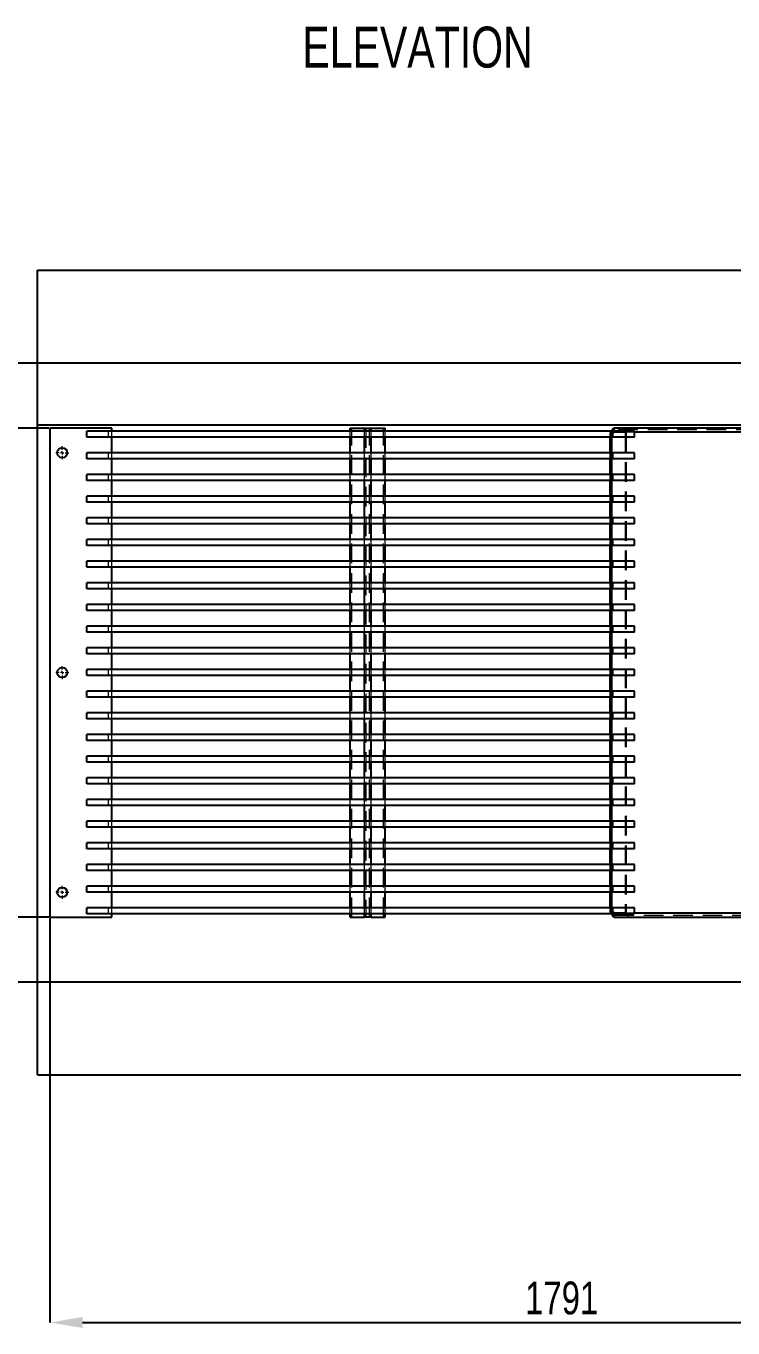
# Model space of a CAD drawing. Header units: millimetres. Extents: x 15 to 1266, y -324 to 294.
# Drawn here: x 496.1 to 541.8, y 49.8 to 133.9 of the extents above; entities that cross this region are included whole.
import ezdxf

# ---------------------------------------------------------------- set-up
doc = ezdxf.new("R2010")
doc.units = ezdxf.units.MM
doc.header["$PDSIZE"] = -1
doc.linetypes.add('HIDDEN', pattern=[1.905, 1.27, -0.635])
doc.layers.add('FORMAT', color=7, linetype='Continuous')
doc.styles.add('SLDTEXTSTYLE0', font='TXT', dxfattribs={"width": 0.75})
doc.dimstyles.new('SLDDIMSTYLE2', dxfattribs={"dimtxt": 2.116667, "dimasz": 2.116667, "dimexe": 0, "dimexo": 0.0625, "dimgap": 0.529167, "dimtad": 1, "dimdec": 0, "dimlfac": 25, "dimrnd": 1e-09, "dimzin": 12, "dimdsep": 46, "dimtxsty": 'SLDTEXTSTYLE0', "dimsah": 1, "dimcen": 0.09, "dimadec": 0, "dimazin": 3, "dimtfac": 1, "dimtdec": 0, "dimtofl": 0, "dimtmove": 0, "dimatfit": 3, "dimfxl": 1, "dimfrac": 2, "dimtolj": 1, "dimtzin": 12, "dimarcsym": 0})

# ---------------------------------------------------------------- blocks, each defined once
blk = doc.blocks.new('*D586')
at = {"layer": 'Defpoints', "color": 0}
for p in [(569.298, 76.651), (497.665, 76.354), (569.298, 50.154)]:
    blk.add_point(p, dxfattribs=at)
at = {"layer": 'FORMAT', "color": 0, "lineweight": -2}
for p, q in [((569.298, 76.588), (569.298, 50.154)), ((497.665, 76.292), (497.665, 50.154)), ((499.782, 50.154), (567.182, 50.154))]:
    blk.add_line(p, q, dxfattribs=at)
at = {"layer": 'FORMAT', "color": 0}
for points in [[(499.782, 50.507), (499.782, 49.801), (497.665, 50.154)], [(567.182, 50.507), (567.182, 49.801), (569.298, 50.154)]]:
    blk.add_solid(points, dxfattribs=at)
at = {"layer": 'FORMAT', "color": 0, "insert": (530.751, 52.8), "char_height": 2.1167, "attachment_point": 2, "style": 'SLDTEXTSTYLE0'}
blk.add_mtext('\\A1;1791', dxfattribs=at)
blk = doc.blocks.new('*D587')
at = {"layer": 'Defpoints', "color": 0}
for p in [(551.461, 112.154), (483.214, 72.154), (551.461, 72.154)]:
    blk.add_point(p, dxfattribs=at)
at = {"layer": 'FORMAT', "color": 0, "lineweight": -2}
for p, q in [((551.398, 112.154), (483.214, 112.154)), ((483.214, 110.038), (483.214, 74.271)), ((551.398, 72.154), (483.214, 72.154))]:
    blk.add_line(p, q, dxfattribs=at)
at = {"layer": 'FORMAT', "color": 0}
for points in [[(482.861, 110.038), (483.566, 110.038), (483.214, 112.154)], [(482.861, 74.271), (483.566, 74.271), (483.214, 72.154)]]:
    blk.add_solid(points, dxfattribs=at)
at = {"layer": 'FORMAT', "color": 0, "insert": (480.568, 92.41), "char_height": 2.1167, "attachment_point": 2, "rotation": 90, "style": 'SLDTEXTSTYLE0'}
blk.add_mtext('\\A1;1000', dxfattribs=at)
blk = doc.blocks.new('*D589')
at = {"layer": 'Defpoints', "color": 0}
for p in [(497.665, 107.954), (491.567, 76.354), (497.665, 76.354)]:
    blk.add_point(p, dxfattribs=at)
at = {"layer": 'FORMAT', "color": 0, "lineweight": -2}
for p, q in [((497.603, 107.954), (491.567, 107.954)), ((491.567, 105.838), (491.567, 78.471)), ((497.603, 76.354), (491.567, 76.354))]:
    blk.add_line(p, q, dxfattribs=at)
at = {"layer": 'FORMAT', "color": 0}
for points in [[(491.214, 105.838), (491.92, 105.838), (491.567, 107.954)], [(491.214, 78.471), (491.92, 78.471), (491.567, 76.354)]]:
    blk.add_solid(points, dxfattribs=at)
at = {"layer": 'FORMAT', "color": 0, "insert": (488.921, 91.435), "char_height": 2.1167, "attachment_point": 2, "rotation": 90, "style": 'SLDTEXTSTYLE0'}
blk.add_mtext('\\A1;790', dxfattribs=at)
blk = doc.blocks.new('SW_CENTERMARKSYMBOL_0')
at = {"color": 0, "linetype": 'Continuous', "lineweight": 18}
for p, q in [((-0.2, 0), (-0.42, 0)), ((0, 0), (-0.1, 0)), ((0, 0.2), (0, 0.42)), ((0, 0), (0, 0.1)), ((0, 0), (0, -0.1)), ((0, 0), (0.1, 0)), ((0.2, 0), (0.42, 0)), ((0, -0.2), (0, -0.42))]:
    blk.add_line(p, q, dxfattribs=at)
blk = doc.blocks.new('SW_CENTERMARKSYMBOL_1')
at = {"color": 0, "linetype": 'Continuous', "lineweight": 18}
for p, q in [((-0.2, 0), (-0.42, 0)), ((0, 0), (-0.1, 0)), ((0, 0.2), (0, 0.42)), ((0, 0), (0, 0.1)), ((0, 0), (0, -0.1)), ((0, 0), (0.1, 0)), ((0.2, 0), (0.42, 0)), ((0, -0.2), (0, -0.42))]:
    blk.add_line(p, q, dxfattribs=at)
blk = doc.blocks.new('SW_CENTERMARKSYMBOL_2')
at = {"color": 0, "linetype": 'Continuous', "lineweight": 18}
for p, q in [((-0.2, 0), (-0.42, 0)), ((0, 0), (-0.1, 0)), ((0, 0.2), (0, 0.42)), ((0, 0), (0, 0.1)), ((0, 0), (0, -0.1)), ((0, 0), (0.1, 0)), ((0.2, 0), (0.42, 0)), ((0, -0.2), (0, -0.42))]:
    blk.add_line(p, q, dxfattribs=at)

msp = doc.modelspace()

# ---------------------------------------------------------------- linework, layer by layer
at = {"color": 7, "linetype": 'Continuous', "lineweight": 25}
for p, q in [((496.8651544, 118.1542279), (568.8651548, 118.1542279)), ((496.8651544, 108.1542279), (496.8651544, 118.1542279)), ((496.8651544, 108.1542279), (551.4606474, 108.1542279)), ((496.8651544, 66.1542286), (496.8651544, 108.1542279)), ((497.6651536, 107.9542281), (497.6651536, 76.3542285)), ((501.6651545, 107.9542281), (497.6651536, 107.9542281)), ((500.0509416, 107.3542287), (500.0509416, 107.7542283)), ((534.0509413, 107.7542283), (500.0509416, 107.7542283)), ((501.6651545, 107.7542283), (501.6651545, 107.9542281)), ((517.0803796, 107.7542283), (517.0803796, 107.9542281)), ((517.0803796, 107.9542281), (517.9854761, 107.9542281)), ((517.9854761, 107.9542281), (518.4380232, 107.9542281)), ((518.4380232, 107.9542281), (519.3431197, 107.9542281)), ((519.3431197, 107.7542283), (519.3431197, 107.9542281)), ((534.0509413, 107.3542287), (534.0509413, 107.7542283)), ((535.4651551, 107.7542283), (534.0509413, 107.7542283)), ((552.819268, 107.9542281), (534.1475104, 107.9542281)), ((535.4651551, 107.3542287), (535.4651551, 107.7542283)), ((534.0509413, 107.3542287), (500.0509416, 107.3542287)), ((501.6651545, 106.3542273), (501.6651545, 107.3542287)), ((517.0803796, 106.3542273), (517.0803796, 107.3542287)), ((519.3431197, 106.3542273), (519.3431197, 107.3542287)), ((533.8675104, 107.3542287), (533.8675104, 106.3542273)), ((535.4651551, 107.3542287), (534.0509413, 107.3542287)), ((500.0509416, 105.9542276), (500.0509416, 106.3542273)), ((534.0509413, 106.3542273), (500.0509416, 106.3542273)), ((534.0509413, 105.9542276), (534.0509413, 106.3542273)), ((535.4651551, 106.3542273), (534.0509413, 106.3542273)), ((535.4651551, 105.9542276), (535.4651551, 106.3542273)), ((534.0509413, 105.9542276), (500.0509416, 105.9542276)), ((501.6651545, 104.9542286), (501.6651545, 105.9542276)), ((517.0803796, 104.9542286), (517.0803796, 105.9542276)), ((519.3431197, 104.9542286), (519.3431197, 105.9542276)), ((533.8675104, 105.9542276), (533.8675104, 104.9542286)), ((535.4651551, 105.9542276), (534.0509413, 105.9542276)), ((500.0509416, 104.554229), (500.0509416, 104.9542286)), ((534.0509413, 104.9542286), (500.0509416, 104.9542286)), ((534.0509413, 104.554229), (500.0509416, 104.554229)), ((501.6651545, 103.5542275), (501.6651545, 104.554229)), ((517.0803796, 103.5542275), (517.0803796, 104.554229)), ((519.3431197, 103.5542275), (519.3431197, 104.554229)), ((533.8675104, 104.554229), (533.8675104, 103.5542275)), ((534.0509413, 104.554229), (534.0509413, 104.9542286)), ((535.4651551, 104.9542286), (534.0509413, 104.9542286)), ((535.4651551, 104.554229), (534.0509413, 104.554229)), ((535.4651551, 104.554229), (535.4651551, 104.9542286)), ((500.0509416, 103.1542279), (500.0509416, 103.5542275)), ((534.0509413, 103.5542275), (500.0509416, 103.5542275)), ((534.0509413, 103.1542279), (534.0509413, 103.5542275)), ((535.4651551, 103.5542275), (534.0509413, 103.5542275)), ((535.4651551, 103.1542279), (535.4651551, 103.5542275)), ((534.0509413, 103.1542279), (500.0509416, 103.1542279)), ((501.6651545, 102.1542289), (501.6651545, 103.1542279)), ((517.0803796, 102.1542289), (517.0803796, 103.1542279)), ((519.3431197, 102.1542289), (519.3431197, 103.1542279)), ((533.8675104, 103.1542279), (533.8675104, 102.1542289)), ((535.4651551, 103.1542279), (534.0509413, 103.1542279)), ((500.0509416, 101.7542293), (500.0509416, 102.1542289)), ((534.0509413, 102.1542289), (500.0509416, 102.1542289)), ((534.0509413, 101.7542293), (534.0509413, 102.1542289)), ((535.4651551, 102.1542289), (534.0509413, 102.1542289)), ((535.4651551, 101.7542293), (535.4651551, 102.1542289)), ((534.0509413, 101.7542293), (500.0509416, 101.7542293)), ((501.6651545, 100.7542278), (501.6651545, 101.7542293)), ((517.0803796, 100.7542278), (517.0803796, 101.7542293)), ((519.3431197, 100.7542278), (519.3431197, 101.7542293)), ((533.8675104, 101.7542293), (533.8675104, 100.7542278)), ((535.4651551, 101.7542293), (534.0509413, 101.7542293)), ((500.0509416, 100.3542282), (500.0509416, 100.7542278)), ((534.0509413, 100.7542278), (500.0509416, 100.7542278)), ((534.0509413, 100.3542282), (500.0509416, 100.3542282)), ((501.6651545, 99.354228), (501.6651545, 100.3542282)), ((517.0803796, 99.354228), (517.0803796, 100.3542282)), ((519.3431197, 99.354228), (519.3431197, 100.3542282)), ((533.8675104, 100.3542282), (533.8675104, 99.354228)), ((534.0509413, 100.3542282), (534.0509413, 100.7542278)), ((535.4651551, 100.7542278), (534.0509413, 100.7542278)), ((535.4651551, 100.3542282), (534.0509413, 100.3542282)), ((535.4651551, 100.3542282), (535.4651551, 100.7542278)), ((500.0509416, 98.9542284), (500.0509416, 99.354228)), ((534.0509413, 99.354228), (500.0509416, 99.354228)), ((534.0509413, 98.9542284), (534.0509413, 99.354228)), ((535.4651551, 99.354228), (534.0509413, 99.354228)), ((535.4651551, 98.9542284), (535.4651551, 99.354228)), ((534.0509413, 98.9542284), (500.0509416, 98.9542284)), ((501.6651545, 97.9542281), (501.6651545, 98.9542284)), ((517.0803796, 97.9542281), (517.0803796, 98.9542284)), ((519.3431197, 97.9542281), (519.3431197, 98.9542284)), ((533.8675104, 98.9542284), (533.8675104, 97.9542281)), ((535.4651551, 98.9542284), (534.0509413, 98.9542284)), ((500.0509416, 97.5542285), (500.0509416, 97.9542281)), ((534.0509413, 97.9542281), (500.0509416, 97.9542281)), ((534.0509413, 97.5542285), (534.0509413, 97.9542281)), ((535.4651551, 97.9542281), (534.0509413, 97.9542281)), ((535.4651551, 97.5542285), (535.4651551, 97.9542281)), ((534.0509413, 97.5542285), (500.0509416, 97.5542285)), ((501.6651545, 96.5542283), (501.6651545, 97.5542285)), ((517.0803796, 96.5542283), (517.0803796, 97.5542285)), ((519.3431197, 96.5542283), (519.3431197, 97.5542285)), ((533.8675104, 97.5542285), (533.8675104, 96.5542283)), ((535.4651551, 97.5542285), (534.0509413, 97.5542285)), ((500.0509416, 96.1542286), (500.0509416, 96.5542283)), ((534.0509413, 96.5542283), (500.0509416, 96.5542283)), ((534.0509413, 96.1542286), (500.0509416, 96.1542286)), ((501.6651545, 95.1542284), (501.6651545, 96.1542286)), ((517.0803796, 95.1542284), (517.0803796, 96.1542286)), ((519.3431197, 95.1542284), (519.3431197, 96.1542286)), ((533.8675104, 96.1542286), (533.8675104, 95.1542284)), ((534.0509413, 96.1542286), (534.0509413, 96.5542283)), ((535.4651551, 96.5542283), (534.0509413, 96.5542283)), ((535.4651551, 96.1542286), (534.0509413, 96.1542286)), ((535.4651551, 96.1542286), (535.4651551, 96.5542283)), ((500.0509416, 94.7542288), (500.0509416, 95.1542284)), ((534.0509413, 95.1542284), (500.0509416, 95.1542284)), ((534.0509413, 94.7542288), (534.0509413, 95.1542284)), ((535.4651551, 95.1542284), (534.0509413, 95.1542284)), ((535.4651551, 94.7542288), (535.4651551, 95.1542284)), ((534.0509413, 94.7542288), (500.0509416, 94.7542288)), ((501.6651545, 93.7542285), (501.6651545, 94.7542288)), ((517.0803796, 93.7542285), (517.0803796, 94.7542288)), ((519.3431197, 93.7542285), (519.3431197, 94.7542288)), ((533.8675104, 94.7542288), (533.8675104, 93.7542285)), ((535.4651551, 94.7542288), (534.0509413, 94.7542288)), ((500.0509416, 93.3542289), (500.0509416, 93.7542285)), ((534.0509413, 93.7542285), (500.0509416, 93.7542285)), ((534.0509413, 93.3542289), (534.0509413, 93.7542285)), ((535.4651551, 93.7542285), (534.0509413, 93.7542285)), ((535.4651551, 93.3542289), (535.4651551, 93.7542285)), ((534.0509413, 93.3542289), (500.0509416, 93.3542289)), ((501.6651545, 92.3542287), (501.6651545, 93.3542289)), ((517.0803796, 92.3542287), (517.0803796, 93.3542289)), ((519.3431197, 92.3542287), (519.3431197, 93.3542289)), ((533.8675104, 93.3542289), (533.8675104, 92.3542287)), ((535.4651551, 93.3542289), (534.0509413, 93.3542289)), ((500.0509416, 91.9542279), (500.0509416, 92.3542287)), ((534.0509413, 92.3542287), (500.0509416, 92.3542287)), ((534.0509413, 91.9542279), (500.0509416, 91.9542279)), ((501.6651545, 90.9542282), (501.6651545, 91.9542279)), ((517.0803796, 90.9542282), (517.0803796, 91.9542279)), ((519.3431197, 90.9542282), (519.3431197, 91.9542279)), ((533.8675104, 91.9542279), (533.8675104, 90.9542282)), ((534.0509413, 91.9542279), (534.0509413, 92.3542287)), ((535.4651551, 92.3542287), (534.0509413, 92.3542287)), ((535.4651551, 91.9542279), (534.0509413, 91.9542279)), ((535.4651551, 91.9542279), (535.4651551, 92.3542287)), ((500.0509416, 90.5542286), (500.0509416, 90.9542282)), ((534.0509413, 90.9542282), (500.0509416, 90.9542282)), ((534.0509413, 90.5542286), (534.0509413, 90.9542282)), ((535.4651551, 90.9542282), (534.0509413, 90.9542282)), ((535.4651551, 90.5542286), (535.4651551, 90.9542282)), ((534.0509413, 90.5542286), (500.0509416, 90.5542286)), ((501.6651545, 89.5542284), (501.6651545, 90.5542286)), ((517.0803796, 89.5542284), (517.0803796, 90.5542286)), ((519.3431197, 89.5542284), (519.3431197, 90.5542286)), ((533.8675104, 90.5542286), (533.8675104, 89.5542284)), ((535.4651551, 90.5542286), (534.0509413, 90.5542286)), ((500.0509416, 89.1542282), (500.0509416, 89.5542284)), ((534.0509413, 89.5542284), (500.0509416, 89.5542284)), ((534.0509413, 89.1542282), (534.0509413, 89.5542284)), ((535.4651551, 89.5542284), (534.0509413, 89.5542284)), ((535.4651551, 89.1542282), (535.4651551, 89.5542284)), ((534.0509413, 89.1542282), (500.0509416, 89.1542282)), ((501.6651545, 88.1542285), (501.6651545, 89.1542282)), ((517.0803796, 88.1542285), (517.0803796, 89.1542282)), ((519.3431197, 88.1542285), (519.3431197, 89.1542282)), ((533.8675104, 89.1542282), (533.8675104, 88.1542285)), ((535.4651551, 89.1542282), (534.0509413, 89.1542282)), ((500.0509416, 87.7542283), (500.0509416, 88.1542285)), ((534.0509413, 88.1542285), (500.0509416, 88.1542285)), ((534.0509413, 87.7542283), (500.0509416, 87.7542283)), ((501.6651545, 86.7542287), (501.6651545, 87.7542283)), ((517.0803796, 86.7542287), (517.0803796, 87.7542283)), ((519.3431197, 86.7542287), (519.3431197, 87.7542283)), ((533.8675104, 87.7542283), (533.8675104, 86.7542287)), ((534.0509413, 87.7542283), (534.0509413, 88.1542285)), ((535.4651551, 88.1542285), (534.0509413, 88.1542285)), ((535.4651551, 87.7542283), (534.0509413, 87.7542283)), ((535.4651551, 87.7542283), (535.4651551, 88.1542285)), ((500.0509416, 86.3542285), (500.0509416, 86.7542287)), ((534.0509413, 86.7542287), (500.0509416, 86.7542287)), ((534.0509413, 86.3542285), (534.0509413, 86.7542287)), ((535.4651551, 86.7542287), (534.0509413, 86.7542287)), ((535.4651551, 86.3542285), (535.4651551, 86.7542287)), ((534.0509413, 86.3542285), (500.0509416, 86.3542285)), ((501.6651545, 85.3542285), (501.6651545, 86.3542285)), ((517.0803796, 85.3542285), (517.0803796, 86.3542285)), ((519.3431197, 85.3542285), (519.3431197, 86.3542285)), ((533.8675104, 86.3542285), (533.8675104, 85.3542285)), ((535.4651551, 86.3542285), (534.0509413, 86.3542285)), ((500.0509416, 84.9542283), (500.0509416, 85.3542285)), ((534.0509413, 85.3542285), (500.0509416, 85.3542285)), ((534.0509413, 84.9542283), (534.0509413, 85.3542285)), ((535.4651551, 85.3542285), (534.0509413, 85.3542285)), ((535.4651551, 84.9542283), (535.4651551, 85.3542285)), ((534.0509413, 84.9542283), (500.0509416, 84.9542283)), ((501.6651545, 83.9542284), (501.6651545, 84.9542283)), ((517.0803796, 83.9542284), (517.0803796, 84.9542283)), ((519.3431197, 83.9542284), (519.3431197, 84.9542283)), ((533.8675104, 84.9542283), (533.8675104, 83.9542284)), ((535.4651551, 84.9542283), (534.0509413, 84.9542283)), ((500.0509416, 83.5542284), (500.0509416, 83.9542284)), ((534.0509413, 83.9542284), (500.0509416, 83.9542284)), ((534.0509413, 83.5542284), (500.0509416, 83.5542284)), ((501.6651545, 82.5542284), (501.6651545, 83.5542284)), ((517.0803796, 82.5542284), (517.0803796, 83.5542284)), ((519.3431197, 82.5542284), (519.3431197, 83.5542284)), ((533.8675104, 83.5542284), (533.8675104, 82.5542284)), ((534.0509413, 83.5542284), (534.0509413, 83.9542284)), ((535.4651551, 83.9542284), (534.0509413, 83.9542284)), ((535.4651551, 83.5542284), (534.0509413, 83.5542284)), ((535.4651551, 83.5542284), (535.4651551, 83.9542284)), ((500.0509416, 82.1542284), (500.0509416, 82.5542284)), ((534.0509413, 82.5542284), (500.0509416, 82.5542284)), ((534.0509413, 82.1542284), (534.0509413, 82.5542284)), ((535.4651551, 82.5542284), (534.0509413, 82.5542284)), ((535.4651551, 82.1542284), (535.4651551, 82.5542284)), ((534.0509413, 82.1542284), (500.0509416, 82.1542284)), ((501.6651545, 81.1542284), (501.6651545, 82.1542284)), ((517.0803796, 81.1542284), (517.0803796, 82.1542284)), ((519.3431197, 81.1542284), (519.3431197, 82.1542284)), ((533.8675104, 82.1542284), (533.8675104, 81.1542284)), ((535.4651551, 82.1542284), (534.0509413, 82.1542284)), ((500.0509416, 80.7542284), (500.0509416, 81.1542284)), ((534.0509413, 81.1542284), (500.0509416, 81.1542284)), ((534.0509413, 80.7542284), (534.0509413, 81.1542284)), ((535.4651551, 81.1542284), (534.0509413, 81.1542284)), ((535.4651551, 80.7542284), (535.4651551, 81.1542284)), ((534.0509413, 80.7542284), (500.0509416, 80.7542284)), ((501.6651545, 79.7542283), (501.6651545, 80.7542284)), ((517.0803796, 79.7542283), (517.0803796, 80.7542284)), ((519.3431197, 79.7542283), (519.3431197, 80.7542284)), ((533.8675104, 80.7542284), (533.8675104, 79.7542283)), ((535.4651551, 80.7542284), (534.0509413, 80.7542284)), ((500.0509416, 79.3542284), (500.0509416, 79.7542283)), ((534.0509413, 79.7542283), (500.0509416, 79.7542283)), ((534.0509413, 79.3542284), (500.0509416, 79.3542284)), ((501.6651545, 78.3542283), (501.6651545, 79.3542284)), ((517.0803796, 78.3542283), (517.0803796, 79.3542284)), ((519.3431197, 78.3542283), (519.3431197, 79.3542284)), ((533.8675104, 79.3542284), (533.8675104, 78.3542283)), ((534.0509413, 79.3542284), (534.0509413, 79.7542283)), ((535.4651551, 79.7542283), (534.0509413, 79.7542283)), ((535.4651551, 79.3542284), (534.0509413, 79.3542284)), ((535.4651551, 79.3542284), (535.4651551, 79.7542283)), ((500.0509416, 77.9542284), (500.0509416, 78.3542283)), ((534.0509413, 78.3542283), (500.0509416, 78.3542283)), ((534.0509413, 77.9542284), (534.0509413, 78.3542283)), ((535.4651551, 78.3542283), (534.0509413, 78.3542283)), ((535.4651551, 77.9542284), (535.4651551, 78.3542283)), ((534.0509413, 77.9542284), (500.0509416, 77.9542284)), ((501.6651545, 76.9542285), (501.6651545, 77.9542284)), ((517.0803796, 76.9542285), (517.0803796, 77.9542284)), ((519.3431197, 76.9542285), (519.3431197, 77.9542284)), ((533.8675104, 77.9542284), (533.8675104, 76.9542285)), ((535.4651551, 77.9542284), (534.0509413, 77.9542284)), ((500.0509416, 76.5542283), (500.0509416, 76.9542285)), ((534.0509413, 76.9542285), (500.0509416, 76.9542285)), ((534.0509413, 76.5542283), (534.0509413, 76.9542285)), ((535.4651551, 76.9542285), (534.0509413, 76.9542285)), ((535.4651551, 76.5542283), (535.4651551, 76.9542285)), ((497.6651536, 76.3542285), (501.6651545, 76.3542285)), ((534.0509413, 76.5542283), (500.0509416, 76.5542283)), ((501.6651545, 76.3542285), (501.6651545, 76.5542283)), ((517.0803796, 76.3542285), (517.0803796, 76.5542283)), ((517.0803796, 76.3542285), (517.9854761, 76.3542285)), ((518.4380232, 76.3542285), (517.9854761, 76.3542285)), ((518.4380232, 76.3542285), (519.3431197, 76.3542285)), ((519.3431197, 76.3542285), (519.3431197, 76.5542283)), ((535.4651551, 76.5542283), (534.0509413, 76.5542283)), ((534.1475104, 76.3542285), (552.819268, 76.3542285)), ((496.8651544, 66.1542286), (542.8651553, 66.1542286))]:
    msp.add_line(p, q, dxfattribs=at)
at = {"color": 7, "linetype": 'HIDDEN', "lineweight": 18}
for p, q in [((501.4651547, 107.3542287), (501.4651547, 107.7542283)), ((501.6651545, 107.3542287), (501.6651545, 107.7542283)), ((517.0803796, 107.3542287), (517.0803796, 107.7542283)), ((517.1935163, 76.3542285), (517.1935163, 107.9542281)), ((517.9854761, 107.7542283), (517.9854761, 107.3542287)), ((518.0986129, 107.9542281), (518.0986129, 76.3542285)), ((518.3248864, 76.3542285), (518.3248864, 107.9542281)), ((518.4380232, 107.3542287), (518.4380232, 107.7542283)), ((519.2299829, 76.3542285), (519.2299829, 107.9542281)), ((519.3431197, 107.3542287), (519.3431197, 107.7542283)), ((534.0226577, 107.7142288), (534.0236829, 107.7542283)), ((534.0226577, 107.594228), (534.0226577, 107.7142288)), ((534.0226577, 107.7142288), (534.1075109, 107.7142288)), ((534.0226577, 107.7142288), (535.4651551, 107.7142288)), ((534.1075109, 107.7142288), (552.6895623, 107.7142288)), ((534.1075109, 107.594228), (534.1075109, 107.7142288)), ((534.1475104, 107.9542281), (534.1475104, 107.8342273)), ((552.819268, 107.8342273), (534.1475104, 107.8342273)), ((535.0526069, 107.9542281), (535.0526069, 107.8342273)), ((533.8675104, 107.6259448), (533.8675104, 107.3542287)), ((533.9378045, 107.6576592), (533.9378045, 76.650797)), ((533.9378045, 107.6576592), (534.0226577, 107.6576592)), ((533.9378045, 107.594228), (534.0226577, 107.594228)), ((533.9378045, 107.3542287), (533.9378045, 107.594228)), ((533.9875101, 107.6259448), (533.9875101, 76.6825127)), ((534.9277543, 107.6576592), (534.0226577, 107.6576592)), ((534.0226577, 107.594228), (534.1075109, 107.594228)), ((534.0226577, 76.7142283), (534.0226577, 107.594228)), ((534.8429017, 107.6576592), (534.8429017, 76.650797)), ((534.9277543, 107.6576592), (534.9277543, 76.650797)), ((501.4651547, 105.9542276), (501.4651547, 106.3542273)), ((501.6651545, 105.9542276), (501.6651545, 106.3542273)), ((517.0803796, 105.9542276), (517.0803796, 106.3542273)), ((517.9854761, 106.3542273), (517.9854761, 105.9542276)), ((518.4380232, 105.9542276), (518.4380232, 106.3542273)), ((519.3431197, 105.9542276), (519.3431197, 106.3542273)), ((533.8675104, 106.3542273), (533.8675104, 105.9542276)), ((533.9378045, 105.9542276), (533.9378045, 106.3542273)), ((501.4651547, 104.554229), (501.4651547, 104.9542286)), ((501.6651545, 104.554229), (501.6651545, 104.9542286)), ((517.0803796, 104.554229), (517.0803796, 104.9542286)), ((517.9854761, 104.9542286), (517.9854761, 104.554229)), ((518.4380232, 104.554229), (518.4380232, 104.9542286)), ((519.3431197, 104.554229), (519.3431197, 104.9542286)), ((533.8675104, 104.9542286), (533.8675104, 104.554229)), ((533.9378045, 104.554229), (533.9378045, 104.9542286)), ((501.4651547, 103.1542279), (501.4651547, 103.5542275)), ((501.6651545, 103.1542279), (501.6651545, 103.5542275)), ((517.0803796, 103.1542279), (517.0803796, 103.5542275)), ((517.9854761, 103.5542275), (517.9854761, 103.1542279)), ((518.4380232, 103.1542279), (518.4380232, 103.5542275)), ((519.3431197, 103.1542279), (519.3431197, 103.5542275)), ((533.8675104, 103.5542275), (533.8675104, 103.1542279)), ((533.9378045, 103.1542279), (533.9378045, 103.5542275)), ((501.4651547, 101.7542293), (501.4651547, 102.1542289)), ((501.6651545, 101.7542293), (501.6651545, 102.1542289)), ((517.0803796, 101.7542293), (517.0803796, 102.1542289)), ((517.9854761, 102.1542289), (517.9854761, 101.7542293)), ((518.4380232, 101.7542293), (518.4380232, 102.1542289)), ((519.3431197, 101.7542293), (519.3431197, 102.1542289)), ((533.8675104, 102.1542289), (533.8675104, 101.7542293)), ((533.9378045, 101.7542293), (533.9378045, 102.1542289)), ((501.4651547, 100.3542282), (501.4651547, 100.7542278)), ((501.6651545, 100.3542282), (501.6651545, 100.7542278)), ((517.0803796, 100.3542282), (517.0803796, 100.7542278)), ((517.9854761, 100.7542278), (517.9854761, 100.3542282)), ((518.4380232, 100.3542282), (518.4380232, 100.7542278)), ((519.3431197, 100.3542282), (519.3431197, 100.7542278)), ((533.8675104, 100.7542278), (533.8675104, 100.3542282)), ((533.9378045, 100.3542282), (533.9378045, 100.7542278)), ((501.4651547, 98.9542284), (501.4651547, 99.354228)), ((501.6651545, 98.9542284), (501.6651545, 99.354228)), ((517.0803796, 98.9542284), (517.0803796, 99.354228)), ((517.9854761, 99.354228), (517.9854761, 98.9542284)), ((518.4380232, 98.9542284), (518.4380232, 99.354228)), ((519.3431197, 98.9542284), (519.3431197, 99.354228)), ((533.8675104, 99.354228), (533.8675104, 98.9542284)), ((533.9378045, 98.9542284), (533.9378045, 99.354228)), ((501.4651547, 97.5542285), (501.4651547, 97.9542281)), ((501.6651545, 97.5542285), (501.6651545, 97.9542281)), ((517.0803796, 97.5542285), (517.0803796, 97.9542281)), ((517.9854761, 97.9542281), (517.9854761, 97.5542285)), ((518.4380232, 97.5542285), (518.4380232, 97.9542281)), ((519.3431197, 97.5542285), (519.3431197, 97.9542281)), ((533.8675104, 97.9542281), (533.8675104, 97.5542285)), ((533.9378045, 97.5542285), (533.9378045, 97.9542281)), ((501.4651547, 96.1542286), (501.4651547, 96.5542283)), ((501.6651545, 96.1542286), (501.6651545, 96.5542283)), ((517.0803796, 96.1542286), (517.0803796, 96.5542283)), ((517.9854761, 96.5542283), (517.9854761, 96.1542286)), ((518.4380232, 96.1542286), (518.4380232, 96.5542283)), ((519.3431197, 96.1542286), (519.3431197, 96.5542283)), ((533.8675104, 96.5542283), (533.8675104, 96.1542286)), ((533.9378045, 96.1542286), (533.9378045, 96.5542283)), ((501.4651547, 94.7542288), (501.4651547, 95.1542284)), ((501.6651545, 94.7542288), (501.6651545, 95.1542284)), ((517.0803796, 94.7542288), (517.0803796, 95.1542284)), ((517.9854761, 95.1542284), (517.9854761, 94.7542288)), ((518.4380232, 94.7542288), (518.4380232, 95.1542284)), ((519.3431197, 94.7542288), (519.3431197, 95.1542284)), ((533.8675104, 95.1542284), (533.8675104, 94.7542288)), ((533.9378045, 94.7542288), (533.9378045, 95.1542284)), ((501.4651547, 93.3542289), (501.4651547, 93.7542285)), ((501.6651545, 93.3542289), (501.6651545, 93.7542285)), ((517.0803796, 93.3542289), (517.0803796, 93.7542285)), ((517.9854761, 93.7542285), (517.9854761, 93.3542289)), ((518.4380232, 93.3542289), (518.4380232, 93.7542285)), ((519.3431197, 93.3542289), (519.3431197, 93.7542285)), ((533.8675104, 93.7542285), (533.8675104, 93.3542289)), ((533.9378045, 93.3542289), (533.9378045, 93.7542285)), ((501.4651547, 91.9542279), (501.4651547, 92.3542287)), ((501.6651545, 91.9542279), (501.6651545, 92.3542287)), ((517.0803796, 91.9542279), (517.0803796, 92.3542287)), ((517.9854761, 92.3542287), (517.9854761, 91.9542279)), ((518.4380232, 91.9542279), (518.4380232, 92.3542287)), ((519.3431197, 91.9542279), (519.3431197, 92.3542287)), ((533.8675104, 92.3542287), (533.8675104, 91.9542279)), ((533.9378045, 91.9542279), (533.9378045, 92.3542287)), ((501.4651547, 90.5542286), (501.4651547, 90.9542282)), ((501.6651545, 90.5542286), (501.6651545, 90.9542282)), ((517.0803796, 90.5542286), (517.0803796, 90.9542282)), ((517.9854761, 90.9542282), (517.9854761, 90.5542286)), ((518.4380232, 90.5542286), (518.4380232, 90.9542282)), ((519.3431197, 90.5542286), (519.3431197, 90.9542282)), ((533.8675104, 90.9542282), (533.8675104, 90.5542286)), ((533.9378045, 90.5542286), (533.9378045, 90.9542282)), ((501.4651547, 89.1542282), (501.4651547, 89.5542284)), ((501.6651545, 89.1542282), (501.6651545, 89.5542284)), ((517.0803796, 89.1542282), (517.0803796, 89.5542284)), ((517.9854761, 89.5542284), (517.9854761, 89.1542282)), ((518.4380232, 89.1542282), (518.4380232, 89.5542284)), ((519.3431197, 89.1542282), (519.3431197, 89.5542284)), ((533.8675104, 89.5542284), (533.8675104, 89.1542282)), ((533.9378045, 89.1542282), (533.9378045, 89.5542284)), ((501.4651547, 87.7542283), (501.4651547, 88.1542285)), ((501.6651545, 87.7542283), (501.6651545, 88.1542285)), ((517.0803796, 87.7542283), (517.0803796, 88.1542285)), ((517.9854761, 88.1542285), (517.9854761, 87.7542283)), ((518.4380232, 87.7542283), (518.4380232, 88.1542285)), ((519.3431197, 87.7542283), (519.3431197, 88.1542285)), ((533.8675104, 88.1542285), (533.8675104, 87.7542283)), ((533.9378045, 87.7542283), (533.9378045, 88.1542285)), ((501.4651547, 86.3542285), (501.4651547, 86.7542287)), ((501.6651545, 86.3542285), (501.6651545, 86.7542287)), ((517.0803796, 86.3542285), (517.0803796, 86.7542287)), ((517.9854761, 86.7542287), (517.9854761, 86.3542285)), ((518.4380232, 86.3542285), (518.4380232, 86.7542287)), ((519.3431197, 86.3542285), (519.3431197, 86.7542287)), ((533.8675104, 86.7542287), (533.8675104, 86.3542285)), ((533.9378045, 86.3542285), (533.9378045, 86.7542287)), ((501.4651547, 84.9542283), (501.4651547, 85.3542285)), ((501.6651545, 84.9542283), (501.6651545, 85.3542285)), ((517.0803796, 84.9542283), (517.0803796, 85.3542285)), ((517.9854761, 85.3542285), (517.9854761, 84.9542283)), ((518.4380232, 84.9542283), (518.4380232, 85.3542285)), ((519.3431197, 84.9542283), (519.3431197, 85.3542285)), ((533.8675104, 85.3542285), (533.8675104, 84.9542283)), ((533.9378045, 84.9542283), (533.9378045, 85.3542285)), ((501.4651547, 83.5542284), (501.4651547, 83.9542284)), ((501.6651545, 83.5542284), (501.6651545, 83.9542284)), ((517.0803796, 83.5542284), (517.0803796, 83.9542284)), ((517.9854761, 83.9542284), (517.9854761, 83.5542284)), ((518.4380232, 83.5542284), (518.4380232, 83.9542284)), ((519.3431197, 83.5542284), (519.3431197, 83.9542284)), ((533.8675104, 83.9542284), (533.8675104, 83.5542284)), ((533.9378045, 83.5542284), (533.9378045, 83.9542284)), ((501.4651547, 82.1542284), (501.4651547, 82.5542284)), ((501.6651545, 82.1542284), (501.6651545, 82.5542284)), ((517.0803796, 82.1542284), (517.0803796, 82.5542284)), ((517.9854761, 82.5542284), (517.9854761, 82.1542284)), ((518.4380232, 82.1542284), (518.4380232, 82.5542284)), ((519.3431197, 82.1542284), (519.3431197, 82.5542284)), ((533.8675104, 82.5542284), (533.8675104, 82.1542284)), ((533.9378045, 82.1542284), (533.9378045, 82.5542284)), ((501.4651547, 80.7542284), (501.4651547, 81.1542284)), ((501.6651545, 80.7542284), (501.6651545, 81.1542284)), ((517.0803796, 80.7542284), (517.0803796, 81.1542284)), ((517.9854761, 81.1542284), (517.9854761, 80.7542284)), ((518.4380232, 80.7542284), (518.4380232, 81.1542284)), ((519.3431197, 80.7542284), (519.3431197, 81.1542284)), ((533.8675104, 81.1542284), (533.8675104, 80.7542284)), ((533.9378045, 80.7542284), (533.9378045, 81.1542284)), ((501.4651547, 79.3542284), (501.4651547, 79.7542283)), ((501.6651545, 79.3542284), (501.6651545, 79.7542283)), ((517.0803796, 79.3542284), (517.0803796, 79.7542283)), ((517.9854761, 79.7542283), (517.9854761, 79.3542284)), ((518.4380232, 79.3542284), (518.4380232, 79.7542283)), ((519.3431197, 79.3542284), (519.3431197, 79.7542283)), ((533.8675104, 79.7542283), (533.8675104, 79.3542284)), ((533.9378045, 79.3542284), (533.9378045, 79.7542283)), ((501.4651547, 77.9542284), (501.4651547, 78.3542283)), ((501.6651545, 77.9542284), (501.6651545, 78.3542283)), ((517.0803796, 77.9542284), (517.0803796, 78.3542283)), ((517.9854761, 78.3542283), (517.9854761, 77.9542284)), ((518.4380232, 77.9542284), (518.4380232, 78.3542283)), ((519.3431197, 77.9542284), (519.3431197, 78.3542283)), ((533.8675104, 78.3542283), (533.8675104, 77.9542284)), ((533.9378045, 77.9542284), (533.9378045, 78.3542283)), ((501.4651547, 76.5542283), (501.4651547, 76.9542285)), ((501.6651545, 76.5542283), (501.6651545, 76.9542285)), ((517.0803796, 76.5542283), (517.0803796, 76.9542285)), ((517.9854761, 76.9542285), (517.9854761, 76.5542283)), ((518.4380232, 76.5542283), (518.4380232, 76.9542285)), ((519.3431197, 76.5542283), (519.3431197, 76.9542285)), ((533.8675104, 76.9542285), (533.8675104, 76.6825127)), ((533.9378045, 76.7142283), (533.9378045, 76.9542285)), ((533.9378045, 76.7142283), (534.0226577, 76.7142283)), ((533.9378045, 76.650797), (534.0226577, 76.650797)), ((534.0226577, 76.7142283), (534.0226577, 76.5942283)), ((534.0226577, 76.7142283), (534.1075109, 76.7142283)), ((534.0226577, 76.650797), (534.9277543, 76.650797)), ((534.0236829, 76.5542283), (534.0226577, 76.5942283)), ((534.0226577, 76.5942283), (534.1075109, 76.5942283)), ((535.4651551, 76.5942283), (534.0226577, 76.5942283)), ((534.1075109, 76.7142283), (534.1075109, 76.5942283)), ((552.6895623, 76.5942283), (534.1075109, 76.5942283)), ((534.1475104, 76.4742287), (552.819268, 76.4742287)), ((534.1475104, 76.3542285), (534.1475104, 76.4742287)), ((535.0526069, 76.3542285), (535.0526069, 76.4742287))]:
    msp.add_line(p, q, dxfattribs=at)
at = {"color": 8, "linetype": 'Continuous', "lineweight": 25}
for p, q in [((517.9854761, 107.9542281), (517.9854761, 107.7542283)), ((518.4380232, 107.7542283), (518.4380232, 107.9542281)), ((535.4651551, 107.7142288), (552.6047097, 107.7142288)), ((517.9854761, 107.3542287), (517.9854761, 106.3542273)), ((518.4380232, 106.3542273), (518.4380232, 107.3542287)), ((533.9378045, 106.3542273), (533.9378045, 107.3542287)), ((517.9854761, 105.9542276), (517.9854761, 104.9542286)), ((518.4380232, 104.9542286), (518.4380232, 105.9542276)), ((533.9378045, 104.9542286), (533.9378045, 105.9542276)), ((517.9854761, 104.554229), (517.9854761, 103.5542275)), ((518.4380232, 103.5542275), (518.4380232, 104.554229)), ((533.9378045, 103.5542275), (533.9378045, 104.554229)), ((517.9854761, 103.1542279), (517.9854761, 102.1542289)), ((518.4380232, 102.1542289), (518.4380232, 103.1542279)), ((533.9378045, 102.1542289), (533.9378045, 103.1542279)), ((517.9854761, 101.7542293), (517.9854761, 100.7542278)), ((518.4380232, 100.7542278), (518.4380232, 101.7542293)), ((533.9378045, 100.7542278), (533.9378045, 101.7542293)), ((517.9854761, 100.3542282), (517.9854761, 99.354228)), ((518.4380232, 99.354228), (518.4380232, 100.3542282)), ((533.9378045, 99.354228), (533.9378045, 100.3542282)), ((517.9854761, 98.9542284), (517.9854761, 97.9542281)), ((518.4380232, 97.9542281), (518.4380232, 98.9542284)), ((533.9378045, 97.9542281), (533.9378045, 98.9542284)), ((517.9854761, 97.5542285), (517.9854761, 96.5542283)), ((518.4380232, 96.5542283), (518.4380232, 97.5542285)), ((533.9378045, 96.5542283), (533.9378045, 97.5542285)), ((517.9854761, 96.1542286), (517.9854761, 95.1542284)), ((518.4380232, 95.1542284), (518.4380232, 96.1542286)), ((533.9378045, 95.1542284), (533.9378045, 96.1542286)), ((517.9854761, 94.7542288), (517.9854761, 93.7542285)), ((518.4380232, 93.7542285), (518.4380232, 94.7542288)), ((533.9378045, 93.7542285), (533.9378045, 94.7542288)), ((517.9854761, 93.3542289), (517.9854761, 92.3542287)), ((518.4380232, 92.3542287), (518.4380232, 93.3542289)), ((533.9378045, 92.3542287), (533.9378045, 93.3542289)), ((517.9854761, 91.9542279), (517.9854761, 90.9542282)), ((518.4380232, 90.9542282), (518.4380232, 91.9542279)), ((533.9378045, 90.9542282), (533.9378045, 91.9542279)), ((517.9854761, 90.5542286), (517.9854761, 89.5542284)), ((518.4380232, 89.5542284), (518.4380232, 90.5542286)), ((533.9378045, 89.5542284), (533.9378045, 90.5542286)), ((517.9854761, 89.1542282), (517.9854761, 88.1542285)), ((518.4380232, 88.1542285), (518.4380232, 89.1542282)), ((533.9378045, 88.1542285), (533.9378045, 89.1542282)), ((517.9854761, 87.7542283), (517.9854761, 86.7542287)), ((518.4380232, 86.7542287), (518.4380232, 87.7542283)), ((533.9378045, 86.7542287), (533.9378045, 87.7542283)), ((517.9854761, 86.3542285), (517.9854761, 85.3542285)), ((518.4380232, 85.3542285), (518.4380232, 86.3542285)), ((533.9378045, 85.3542285), (533.9378045, 86.3542285)), ((517.9854761, 84.9542283), (517.9854761, 83.9542284)), ((518.4380232, 83.9542284), (518.4380232, 84.9542283)), ((533.9378045, 83.9542284), (533.9378045, 84.9542283)), ((517.9854761, 83.5542284), (517.9854761, 82.5542284)), ((518.4380232, 82.5542284), (518.4380232, 83.5542284)), ((533.9378045, 82.5542284), (533.9378045, 83.5542284)), ((517.9854761, 82.1542284), (517.9854761, 81.1542284)), ((518.4380232, 81.1542284), (518.4380232, 82.1542284)), ((533.9378045, 81.1542284), (533.9378045, 82.1542284)), ((517.9854761, 80.7542284), (517.9854761, 79.7542283)), ((518.4380232, 79.7542283), (518.4380232, 80.7542284)), ((533.9378045, 79.7542283), (533.9378045, 80.7542284)), ((517.9854761, 79.3542284), (517.9854761, 78.3542283)), ((518.4380232, 78.3542283), (518.4380232, 79.3542284)), ((533.9378045, 78.3542283), (533.9378045, 79.3542284)), ((517.9854761, 77.9542284), (517.9854761, 76.9542285)), ((518.4380232, 76.9542285), (518.4380232, 77.9542284)), ((533.9378045, 76.9542285), (533.9378045, 77.9542284)), ((552.6047097, 76.5942283), (535.4651551, 76.5942283)), ((517.9854761, 76.5542283), (517.9854761, 76.3542285)), ((518.4380232, 76.3542285), (518.4380232, 76.5542283))]:
    msp.add_line(p, q, dxfattribs=at)
at = {"color": 7, "linetype": 'Continuous', "lineweight": 25}
for centre in [(498.4651554, 106.3542284), (498.4651554, 92.1542284), (498.4651554, 77.9542284)]:
    msp.add_circle(centre, 0.32, dxfattribs=at)
for points, knots in [([(534.0236829, 107.7542283), (534.0237254, 107.7561129), (534.0241229, 107.7737347), (534.0293929, 107.8211042), (534.046572, 107.8886051), (534.0804816, 107.9328791), (534.1158871, 107.9516156), (534.1370822, 107.9533666), (534.1475104, 107.9542281)], [0, 0, 0, 0, 0.0166361143, 0.1555532094, 0.4410441099, 0.7265280238, 0.8654487294, 1, 1, 1, 1]), ([(534.1475104, 76.3542285), (534.1370822, 76.3550903), (534.1158873, 76.3568421), (534.0804811, 76.3755758), (534.0465727, 76.4198533), (534.0293926, 76.4873522), (534.024123, 76.534722), (534.0237254, 76.5523439), (534.0236829, 76.5542283)], [0, 0, 0, 0, 0.1345515277, 0.2734713425, 0.5589582727, 0.8444451125, 0.9833656094, 1, 1, 1, 1])]:
    msp.add_open_spline(points, degree=3, knots=knots, dxfattribs=at)
at = {"color": 7, "linetype": 'HIDDEN', "lineweight": 18}
for points, knots in [([(534.1075109, 107.7142288), (534.1073948, 107.7219399), (534.1071554, 107.7378389), (534.1063787, 107.7684127), (534.1083764, 107.801289), (534.1180796, 107.8232666), (534.1321287, 107.8328742), (534.1424867, 107.8337854), (534.1475104, 107.8342273)], [0, 0, 0, 0, 0.1155958874, 0.2383424532, 0.5000015445, 0.7616609386, 0.8844057041, 1, 1, 1, 1]), ([(533.9378045, 107.6576592), (533.927568, 107.6570668), (533.9067624, 107.6558625), (533.877182, 107.6453996), (533.8610047, 107.6259457), (533.8771818, 107.6064871), (533.9067625, 107.5960248), (533.927568, 107.5948205), (533.9378045, 107.594228)], [0, 0, 0, 0, 0.120357851, 0.244625709, 0.4999992357, 0.7553741601, 0.8796418483, 1, 1, 1, 1]), ([(534.0226577, 107.6576592), (534.0175179, 107.6570531), (534.0069204, 107.6558033), (533.9920971, 107.6450957), (533.9843878, 107.6259455), (533.9920969, 107.6067912), (534.0069204, 107.596084), (534.0175179, 107.5948342), (534.0226577, 107.594228)], [0, 0, 0, 0, 0.1155960533, 0.2383393396, 0.4999975191, 0.7616603468, 0.8844039467, 1, 1, 1, 1]), ([(533.9378045, 76.7142283), (533.927568, 76.7136356), (533.9067625, 76.7124311), (533.8771819, 76.7019692), (533.8610047, 76.6825127), (533.8771819, 76.6630561), (533.9067624, 76.6525942), (533.927568, 76.6513897), (533.9378045, 76.650797)], [0, 0, 0, 0, 0.1203582153, 0.2446258032, 0.5000000655, 0.7553743278, 0.8796420854, 1, 1, 1, 1]), ([(534.0226577, 76.7142283), (534.0175179, 76.713622), (534.0069204, 76.7123719), (533.992097, 76.7016652), (533.9843878, 76.6825126), (533.9920969, 76.6633602), (534.0069204, 76.6526534), (534.0175179, 76.6514033), (534.0226577, 76.650797)], [0, 0, 0, 0, 0.1155962899, 0.2383395165, 0.4999999907, 0.7616607971, 0.8844037101, 1, 1, 1, 1]), ([(534.1475104, 76.4742287), (534.1424867, 76.4746711), (534.1321287, 76.4755831), (534.1180797, 76.4851914), (534.1083764, 76.5071687), (534.1063787, 76.540045), (534.1071554, 76.5706184), (534.1073948, 76.5865173), (534.1075109, 76.5942283)], [0, 0, 0, 0, 0.1155950185, 0.2383407639, 0.5000005126, 0.7616599586, 0.8844039559, 1, 1, 1, 1])]:
    msp.add_open_spline(points, degree=3, knots=knots, dxfattribs=at)

# ---------------------------------------------------------------- block references
at = {"color": 7, "linetype": 'Continuous', "lineweight": 0}
for name, p in [('SW_CENTERMARKSYMBOL_0', (498.4651554, 106.3542284)), ('SW_CENTERMARKSYMBOL_1', (498.4651554, 92.1542284)), ('SW_CENTERMARKSYMBOL_2', (498.4651554, 77.9542284))]:
    msp.add_blockref(name, p, dxfattribs=at)

# ---------------------------------------------------------------- texts
at = {"color": 7, "linetype": 'Continuous', "lineweight": 0, "insert": (513.9877858, 133.8906913), "char_height": 2.64583333, "attachment_point": 1, "style": 'SLDTEXTSTYLE0'}
msp.add_mtext('ELEVATION', dxfattribs=at)

# ---------------------------------------------------------------- dimensions: what is measured, and where the dimension line sits
at = {"layer": 'FORMAT'}
for base, p1, p2, picture, middle in [((483.2136576, 72.1542284), (551.4606474, 112.1542284), (551.4606474, 72.1542284), '*D587', (483.2136576, 92.4096872)), ((491.5669025, 76.3542284), (497.6651554, 107.9542284), (497.6651554, 76.3542284), '*D589', (491.5669025, 91.4351985))]:
    dim = msp.add_linear_dim(base=base, p1=p1, p2=p2, angle=90, dimstyle='SLDDIMSTYLE2', dxfattribs=at)
    dim.commit()
    dim.dimension.update_dxf_attribs({"geometry": picture, "text_midpoint": middle, "dimtype": 160})
dim = msp.add_linear_dim(base=(569.2982925, 50.1542284), p1=(497.6651554, 76.3542284), p2=(569.2982925, 76.650797), dimstyle='SLDDIMSTYLE2', dxfattribs=at)
dim.commit()
dim.dimension.update_dxf_attribs({"geometry": '*D586', "text_midpoint": (530.7511279, 50.1542284), "dimtype": 160})

doc.saveas('drawing.dxf')
